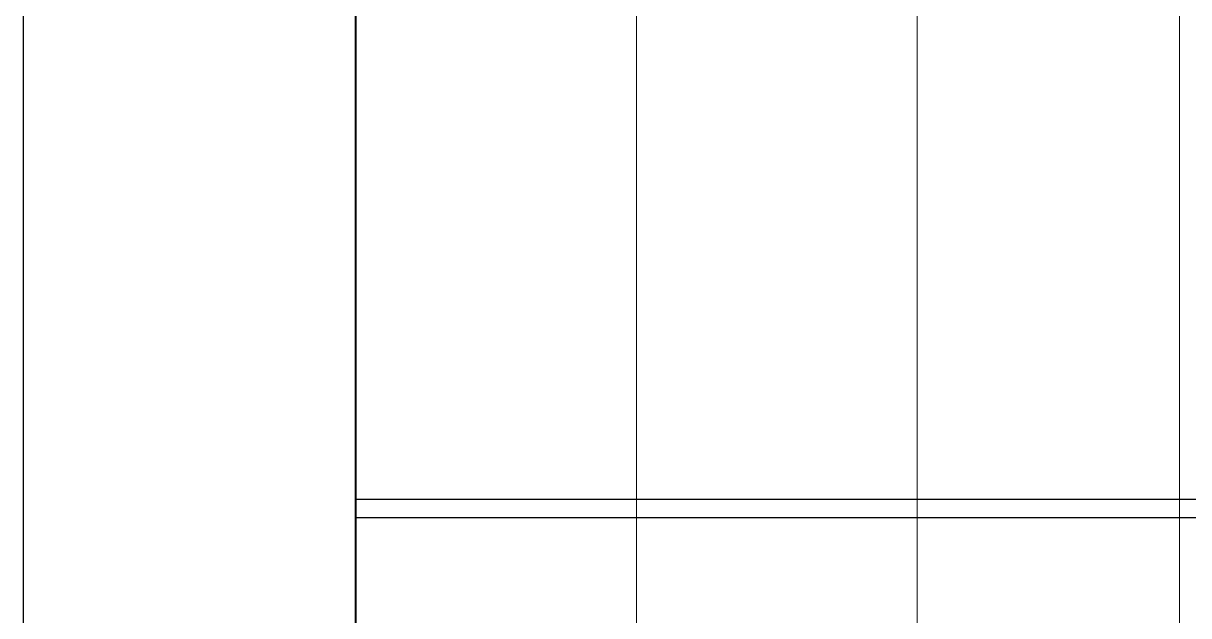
# Model space of a CAD drawing. Header units: millimetres. Extents: x -423835 to -174325, y -1379898 to -1311126.
# Drawn here: x -336025 to -334780, y -1377296 to -1376664 of the extents above; entities that cross this region are included whole.
import ezdxf

# ---------------------------------------------------------------- set-up
doc = ezdxf.new("R2010")
doc.units = ezdxf.units.MM
doc.header["$LTSCALE"] = 100
doc.header["$MEASUREMENT"] = 0
for name, color, linetype, lineweight in [('A-ELEV-LIN1', 2, 'CONTINUOUS', 40), ('A-WAXK-PATT', 8, 'CONTINUOUS', 18), ('A-WAXM-CUBI', 6, 'CONTINUOUS', 20)]:
    doc.layers.add(name, color=color, linetype=linetype, lineweight=lineweight)
doc.layers.add('AA-AXIS-LINE-1', color=1, linetype='CONTINUOUS')
doc.layers.add('AA-ELE-2', color=3, linetype='CONTINUOUS')

msp = doc.modelspace()

# ---------------------------------------------------------------- linework, layer by layer
at = {"layer": 'A-ELEV-LIN1'}
msp.add_lwpolyline([(-333780.4, -1378391.6), (-333780.4, -1375991.6), (-335670.4, -1375991.6), (-335670.4, -1378391.6)], dxfattribs=at)
at = {"layer": 'A-WAXK-PATT', "linetype": 'Continuous'}
for p, q in [((-335370.4, -1377952), (-335370.4, -1375991.6)), ((-335070.4, -1377956.4), (-335070.4, -1375991.6)), ((-334790.4, -1377191.6), (-335670.4, -1377191.6))]:
    msp.add_line(p, q, dxfattribs=at)
at = {"layer": 'A-WAXM-CUBI'}
msp.add_lwpolyline([(-334770.4, -1375991.6), (-334770.4, -1378391.6), (-334790.4, -1378391.6), (-334790.4, -1375991.6)], dxfattribs=at)
at = {"layer": 'AA-AXIS-LINE-1'}
msp.add_line((-336025.4, -1375113.9), (-336025.4, -1378691.6), dxfattribs=at)
at = {"layer": 'AA-ELE-2'}
msp.add_lwpolyline([(-335670.4, -1377171.6), (-333780.4, -1377171.6), (-333780.4, -1377191.6), (-335670.4, -1377191.6)], close=True, dxfattribs=at)

doc.saveas('drawing.dxf')
